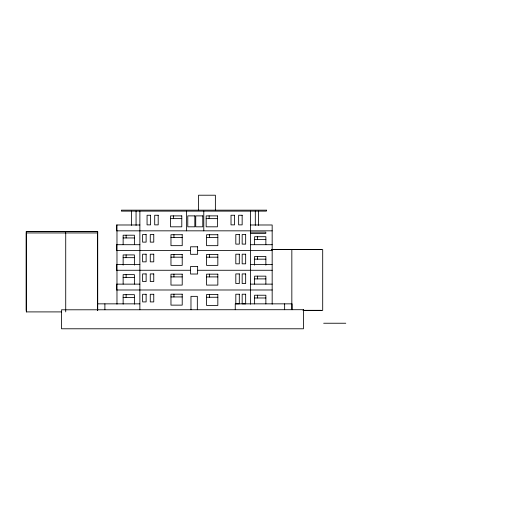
<?xml version="1.0" encoding="UTF-8"?>
<svg xmlns="http://www.w3.org/2000/svg" width="524" height="524" viewBox="0 0 524 524"><rect width="100%" height="100%" fill="white"/><g stroke="black" fill="none" stroke-linecap="round" stroke-linejoin="round"><path stroke-width="0.79" d="M170.536 218.626L181.789 218.626M206.155 218.626L217.408 218.626M139.869 224.986L116.505 224.986L116.505 230.835M250.538 224.986L272.166 224.986L272.166 304.215M116.976 230.835L272.166 230.835M26.488 231.628L97.713 231.628L97.719 310.28M250.538 232.152L265.806 232.152L265.806 233.422L250.538 233.422M97.719 232.951L26.324 232.951L26.324 311.904L61.636 311.904M170.968 237.47L182.214 237.47M206.58 237.47L217.833 237.47M123.14 237.948L134.386 237.948M254.612 239.461L265.865 239.461M116.976 244.701L139.869 244.701M250.538 244.701L272.166 244.701M271.609 249.476L321.336 249.476M271.825 249.568L322.699 249.568L322.699 310.404L303.206 310.404M116.976 250.551L190.54 250.551M197.633 250.551L272.166 250.551M170.968 257.192L182.214 257.192M206.58 257.192L217.833 257.192M123.14 257.664L134.386 257.664M254.612 259.177L265.865 259.177M116.976 264.417L139.869 264.417M250.538 264.417L272.166 264.417M116.976 270.266L190.54 270.266M197.633 270.266L272.166 270.266M170.968 276.908L182.214 276.908M206.58 276.908L217.833 276.908M123.14 277.386L134.386 277.386M254.612 278.892L265.865 278.892M116.976 284.132L139.869 284.132M250.538 284.132L272.166 284.132M116.976 289.988L272.166 289.988M170.968 296.944L182.214 296.944M206.58 297.259L217.833 297.259M123.14 297.416L134.386 297.416M254.612 297.979L265.865 297.979M97.471 303.848L139.869 303.848M303.016 310.319L321.336 310.319M323.675 323.236L345.774 323.236M292.065 309.704L292.065 303.848L235.25 303.848L235.25 309.704M291.835 249.568L291.835 309.592M284.643 303.848L284.643 309.704M265.865 244.675L265.865 236.717L254.612 236.717L254.612 244.675M265.865 265.137L265.865 256.433L254.612 256.433L254.612 265.137M265.865 284.106L265.865 276.148L254.612 276.148L254.612 284.106M265.865 303.933L265.865 295.228L254.612 295.228L254.612 303.933M258.561 211.12L258.561 225.313M257.592 236.717L257.592 239.461M257.592 256.433L257.592 259.177M257.592 276.148L257.592 278.892M257.592 295.228L257.592 297.979M255.312 211.12L255.312 225.313M250.538 211.12L250.538 304.182M215.377 210.321L215.377 195.216L198.524 195.216L198.524 210.321M209.561 234.726L209.561 237.47M209.561 254.441L209.561 257.192M209.561 274.163L209.561 276.908M209.561 294.514L209.561 297.259M209.135 215.888L209.135 218.626M203.79 211.12L203.79 230.835M197.332 309.704L197.332 296.348L190.972 296.348L190.972 309.704M186.616 211.12L186.616 230.835M173.942 234.726L173.942 237.47M173.942 254.441L173.942 257.192M173.942 274.163L173.942 276.908M173.942 294.193L173.942 296.944M173.516 215.888L173.516 218.626M139.869 211.12L139.869 309.704M136.063 211.12L136.063 225.431M134.386 244.649L134.386 235.204L123.14 235.204L123.14 244.649M134.386 265.111L134.386 254.919L123.14 254.919L123.14 265.111M134.386 284.087L134.386 274.635L123.14 274.635L123.14 284.087M134.386 304.123L134.386 294.671L123.14 294.671L123.14 304.123M131.603 211.12L131.603 225.313M126.12 235.204L126.12 237.948M126.12 254.919L126.12 257.664M126.12 274.635L126.12 277.386M126.12 294.671L126.12 297.416M116.976 224.986L116.976 304.182M116.656 244.701L116.656 250.551M116.656 264.417L116.656 270.266M116.656 284.132L116.656 289.988M104.892 303.848L104.892 309.704M97.549 232.951L97.549 310.28M97.425 309.684L97.425 231.536L26.2 231.536L26.2 310.496M65.723 232.951L65.723 311.904M65.434 231.536L65.434 233.167M26.495 232.951L26.495 311.904M266.402 210.163L121.385 210.163L121.385 211.12L266.402 211.12L266.402 210.163M150.565 215.253L147.067 215.253L147.067 224.868L150.565 224.868L150.565 215.253M158.196 215.253L154.698 215.253L154.698 224.868L158.196 224.868L158.196 215.253M234.516 215.253L231.018 215.253L231.018 224.868L234.516 224.868L234.516 215.253M242.154 215.253L238.656 215.253L238.656 224.868L242.154 224.868L242.154 215.253M181.789 215.888L170.536 215.888L170.536 226.82L181.789 226.82L181.789 215.888M194.83 215.888L187.775 215.888L187.775 226.82L194.83 226.82L194.83 215.888M202.781 215.888L195.727 215.888L195.727 226.82L202.781 226.82L202.781 215.888M217.408 215.888L206.155 215.888L206.155 226.82L217.408 226.82L217.408 215.888M146.124 234.497L142.626 234.497L142.626 242.127L146.124 242.127L146.124 234.497M153.761 234.497L150.264 234.497L150.264 242.127L153.761 242.127L153.761 234.497M239.304 234.497L235.807 234.497L235.807 244.112L239.304 244.112L239.304 234.497M245.664 234.497L242.167 234.497L242.167 244.112L245.664 244.112L245.664 234.497M182.214 234.726L170.968 234.726L170.968 245.664L182.214 245.664L182.214 234.726M217.833 234.726L206.58 234.726L206.58 245.664L217.833 245.664L217.833 234.726M197.633 246.797L190.54 246.797L190.54 254.304L197.633 254.304L197.633 246.797M146.124 254.212L142.626 254.212L142.626 261.843L146.124 261.843L146.124 254.212M153.761 254.212L150.264 254.212L150.264 261.843L153.761 261.843L153.761 254.212M239.304 254.212L235.807 254.212L235.807 263.827L239.304 263.827L239.304 254.212M245.664 254.212L242.167 254.212L242.167 263.827L245.664 263.827L245.664 254.212M182.214 254.441L170.968 254.441L170.968 265.38L182.214 265.38L182.214 254.441M217.833 254.441L206.58 254.441L206.58 265.38L217.833 265.38L217.833 254.441M197.633 266.519L190.54 266.519L190.54 274.019L197.633 274.019L197.633 266.519M146.124 273.928L142.626 273.928L142.626 281.558L146.124 281.558L146.124 273.928M153.761 273.928L150.264 273.928L150.264 281.558L153.761 281.558L153.761 273.928M239.304 273.928L235.807 273.928L235.807 283.543L239.304 283.543L239.304 273.928M245.664 273.928L242.167 273.928L242.167 283.543L245.664 283.543L245.664 273.928M182.214 274.163L170.968 274.163L170.968 285.095L182.214 285.095L182.214 274.163M217.833 274.163L206.58 274.163L206.58 285.095L217.833 285.095L217.833 274.163M182.214 294.193L170.968 294.193L170.968 305.132L182.214 305.132L182.214 294.193M239.304 294.226L235.807 294.226L235.807 303.841L239.304 303.841L239.304 294.226M245.664 294.226L242.167 294.226L242.167 303.841L245.664 303.841L245.664 294.226M146.124 294.278L142.626 294.278L142.626 301.916L146.124 301.916L146.124 294.278M153.761 294.278L150.264 294.278L150.264 301.916L153.761 301.916L153.761 294.278M217.833 294.514L206.58 294.514L206.58 305.453L217.833 305.453L217.833 294.514M303.455 309.704L61.518 309.802L61.518 328.784L303.455 328.784L303.455 309.704"/></g></svg>
